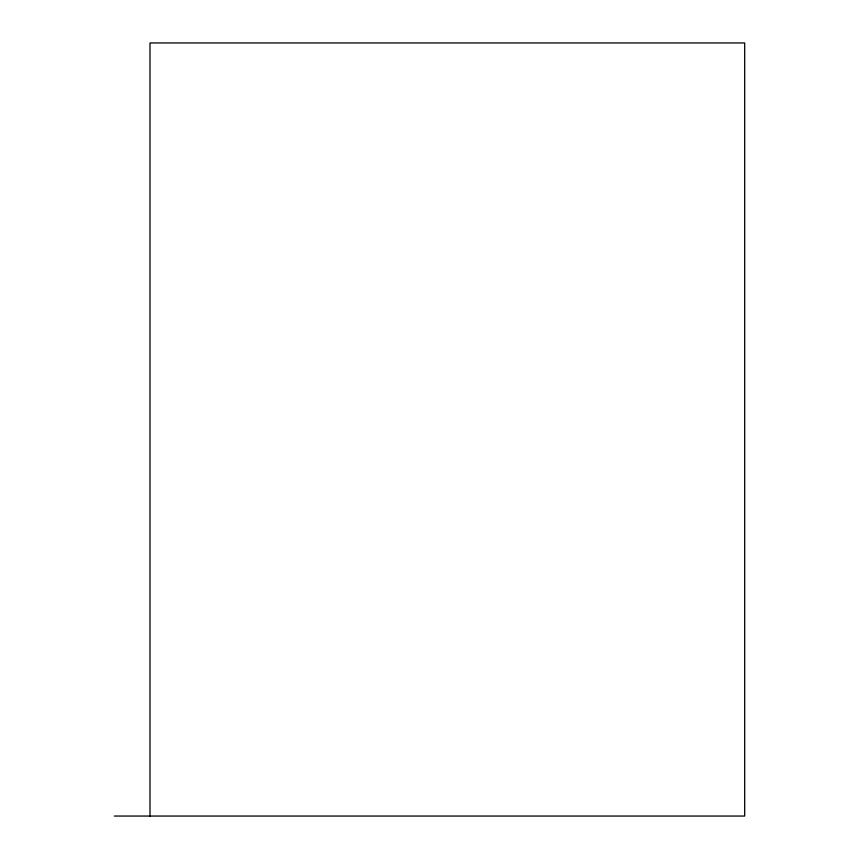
<?xml version="1.0" encoding="UTF-8"?>
<svg xmlns="http://www.w3.org/2000/svg" width="859" height="859" viewBox="0 0 859 859"><rect width="100%" height="100%" fill="white"/><g stroke="black" fill="none" stroke-linecap="round" stroke-linejoin="round"><path stroke-width="1.29" d="M114.311 816.05L744.689 816.05L744.689 42.95L149.992 42.95L149.992 816.05"/></g></svg>
